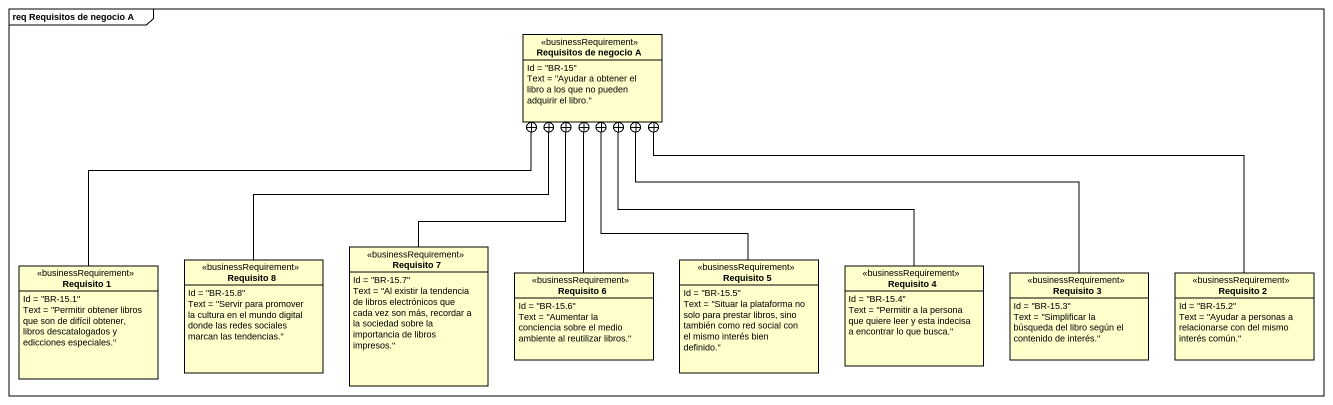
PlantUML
@startuml
mainframe req Requisitos de negocio A
hide circle
hide empty members
class "Requisitos de negocio A" as Requisitos_de_negocio_A <<businessRequirement>> {
  Id = "BR-15"
  Text = "Ayudar a obtener el libro a los que no pueden adquirir el libro."
}
class "Requisito 1" as Requisito_1 <<businessRequirement>> {
  Id = "BR-15.1"
  Text = "Permitir obtener libros que son de difícil obtener, libros descatalogados y edicciones especiales."
}
class "Requisito 8" as Requisito_8 <<businessRequirement>> {
  Id = "BR-15.8"
  Text = "Servir para promover la cultura en el mundo digital donde las redes sociales marcan las tendencias."
}
class "Requisito 7" as Requisito_7 <<businessRequirement>> {
  Id = "BR-15.7"
  Text = "Al existir la tendencia de libros electrónicos que cada vez son más, recordar a la sociedad sobre la importancia de libros impresos."
}
class "Requisito 6" as Requisito_6 <<businessRequirement>> {
  Id = "BR-15.6"
  Text = "Aumentar la conciencia sobre el medio ambiente al reutilizar libros."
}
class "Requisito 5" as Requisito_5 <<businessRequirement>> {
  Id = "BR-15.5"
  Text = "Situar la plataforma no solo para prestar libros, sino también como red social con el mismo interés bien definido."
}
class "Requisito 4" as Requisito_4 <<businessRequirement>> {
  Id = "BR-15.4"
  Text = "Permitir a la persona que quiere leer y esta indecisa a encontrar lo que busca."
}
class "Requisito 3" as Requisito_3 <<businessRequirement>> {
  Id = "BR-15.3"
  Text = "Simplificar la búsqueda del libro según el contenido de interés."
}
class "Requisito 2" as Requisito_2 <<businessRequirement>> {
  Id = "BR-15.2"
  Text = "Ayudar a personas a relacionarse con del mismo interés común."
}
Requisito_1 -right-+ Requisitos_de_negocio_A
Requisito_8 -up-+ Requisitos_de_negocio_A
Requisito_7 -up-+ Requisitos_de_negocio_A
Requisito_6 -up-+ Requisitos_de_negocio_A
Requisito_5 -up-+ Requisitos_de_negocio_A
Requisito_4 -up-+ Requisitos_de_negocio_A
Requisito_3 -left-+ Requisitos_de_negocio_A
Requisito_2 -left-+ Requisitos_de_negocio_A
@enduml
